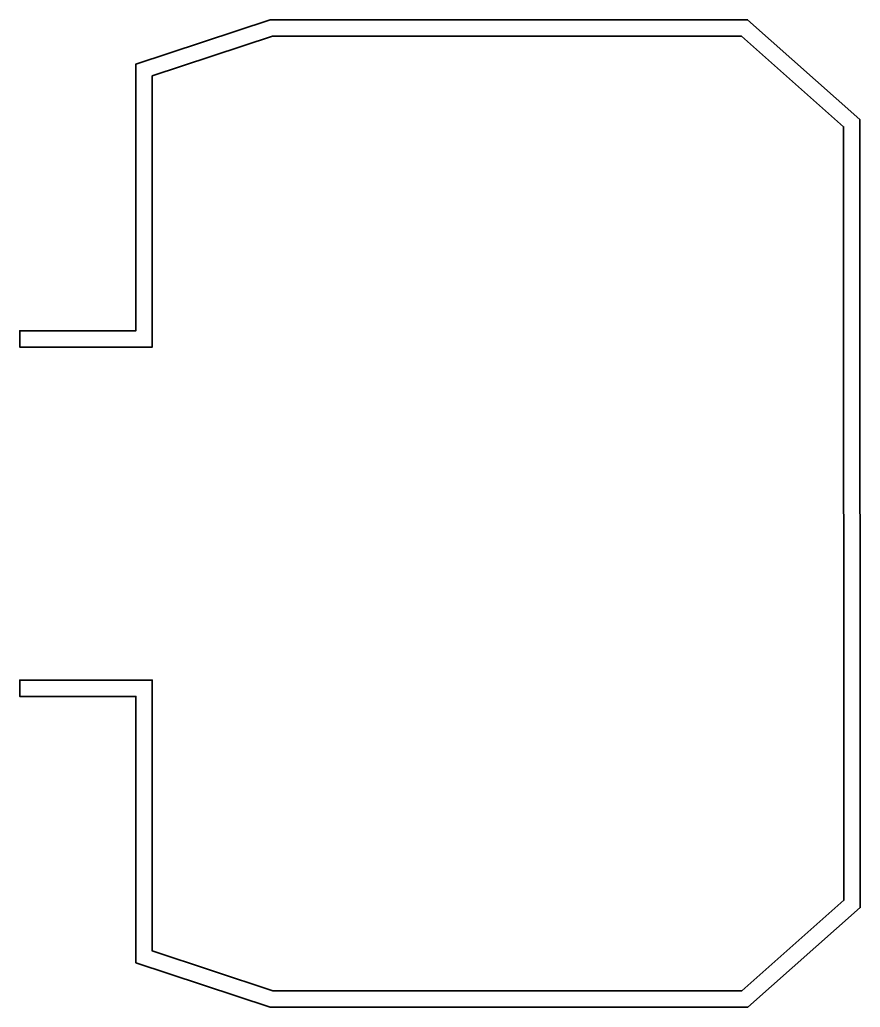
# Model space of a CAD drawing. Header units: centimetres. Extents: x 4.2 to 24.7, y -27.3 to -3.1.
import ezdxf

# ---------------------------------------------------------------- set-up
doc = ezdxf.new("R2010")
doc.units = ezdxf.units.CM
doc.header["$MEASUREMENT"] = 0
doc.layers.add('Layer 1', color=7, linetype='Continuous', lineweight=0)

msp = doc.modelspace()

# ---------------------------------------------------------------- linework, layer by layer
at = {"layer": 'Layer 1', "color": 175, "lineweight": 35, "true_color": 0x3853a3}
msp.add_lwpolyline([(21.987, -27.311), (10.291, -27.311), (7.001, -26.222), (7.001, -19.701), (4.156, -19.701), (4.156, -19.301), (7.401, -19.301), (7.401, -25.933), (10.356, -26.911), (21.835, -26.911), (24.336, -24.69), (24.33, -17.858), (24.324, -12.607), (24.328, -5.755), (21.827, -3.534), (10.348, -3.534), (7.401, -4.51), (7.4, -11.147), (4.156, -11.147), (4.156, -10.747), (7, -10.747), (7.001, -4.221), (10.284, -3.134), (21.979, -3.134), (24.729, -5.576), (24.724, -12.607), (24.731, -17.857), (24.736, -24.869)], close=True, dxfattribs=at)

doc.saveas('drawing.dxf')
